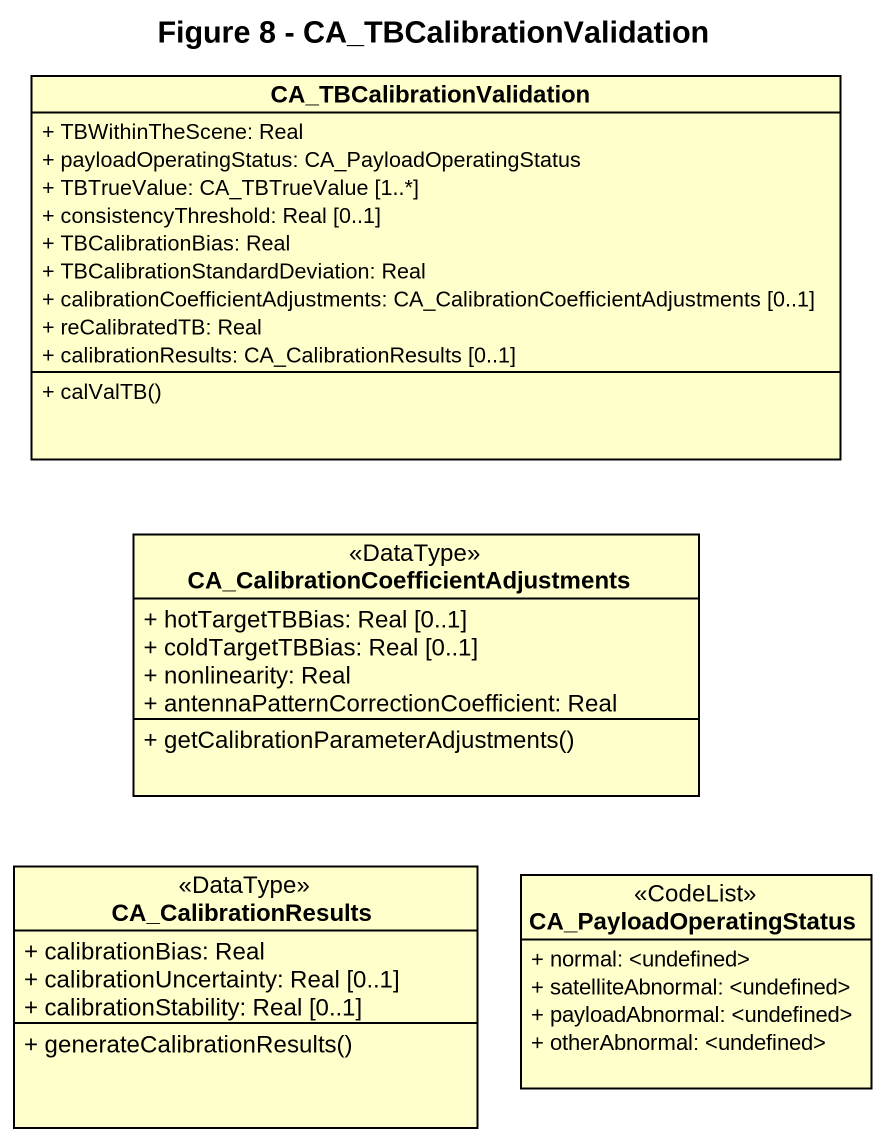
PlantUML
@startuml
title Figure 8 - CA_TBCalibrationValidation
hide circle
hide empty members
skinparam classAttributeIconSize 0
class CA_TBCalibrationValidation {
  + TBWithinTheScene: Real
  + payloadOperatingStatus: CA_PayloadOperatingStatus
  + TBTrueValue: CA_TBTrueValue [1..*]
  + consistencyThreshold: Real [0..1]
  + TBCalibrationBias: Real
  + TBCalibrationStandardDeviation: Real
  + calibrationCoefficientAdjustments: CA_CalibrationCoefficientAdjustments [0..1]
  + reCalibratedTB: Real
  + calibrationResults: CA_CalibrationResults [0..1]
  + calValTB()
}
class "CA_CalibrationCoefficientAdjustments" as CA_CalibrationCoefficientAdj <<DataType>> {
  + hotTargetTBBias: Real [0..1]
  + coldTargetTBBias: Real [0..1]
  + nonlinearity: Real
  + antennaPatternCorrectionCoefficient: Real
  + getCalibrationParameterAdjustments()
}
class CA_CalibrationResults <<DataType>> {
  + calibrationBias: Real
  + calibrationUncertainty: Real [0..1]
  + calibrationStability: Real [0..1]
  + generateCalibrationResults()
}
class CA_PayloadOperatingStatus <<CodeList>> {
  + normal: <undefined>
  + satelliteAbnormal: <undefined>
  + payloadAbnormal: <undefined>
  + otherAbnormal: <undefined>
}
@enduml
